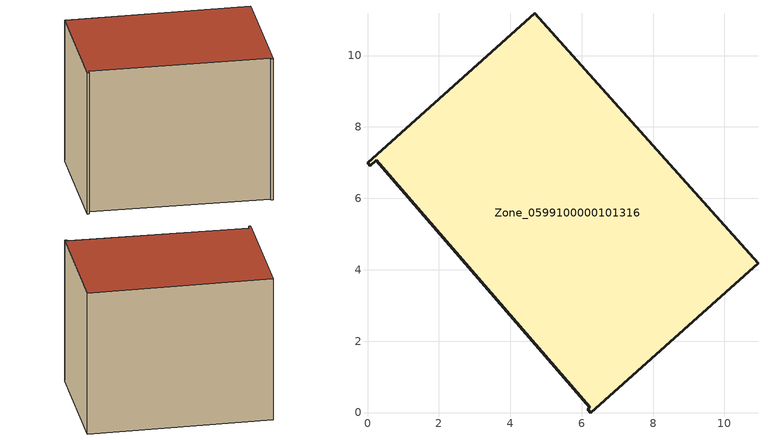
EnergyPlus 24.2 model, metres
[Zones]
Zone_0599100000101316
 floor ground (C_G): 0,7 4.69,11.18 10.94,4.18 6.25,0 6.17,0.09 6.22,0.15 0.25,7.06 0.07,6.92 z0
 wall outside (C_F): 4.69,11.18 0,7 0.07,6.92 0.25,7.06 6.22,0.15 6.17,0.09 6.25,0 10.94,4.18 4.69,11.18 z0:7.7
 roof outside (C_R): 6.17,0.09 6.25,0 10.94,4.18 4.69,11.18 0,7 0.07,6.92 0.25,7.06 6.22,0.15 z7.7
[BUILDING]
Pand.0599100000101316: North Axis=0; Terrain=City; Loads Convergence Tolerance Value=0.04; Temperature Convergence Tolerance Value=0.4; Solar Distribution=FullExterior; Maximum Number of Warmup Days=25; Minimum Number of Warmup Days=1
[Site:Location]
Rotterdam.The.Hague.AP_ZH_NLD Design_Conditions: Latitude=51.96; Longitude=4.45; Time Zone=1; Elevation=-4.5
[SITE:GROUNDTEMPERATURE:BUILDINGSURFACE]
18, 18, 18, 18, 18, 18, 18, 18, 18, 18, 18, 18
[MATERIAL] Thermal Absorptance=0.9; Solar Absorptance=0.7; Visible Absorptance=0.7
Name | Roughness | Thickness | Conductivity | Density | Specific Heat
G.TC.1965-1974 | MediumSmooth | 0.15 | 0.882353 | 540 | 1210
F.TC.1965-1974 | Rough | 0.3 | 0.697674 | 1920 | 840
R.TC.1965-1974 | MediumRough | 0.2 | 0.232558 | 1500 | 1000
[CONSTRUCTION]
C_G: G.TC.1965-1974
C_F: F.TC.1965-1974
C_R: R.TC.1965-1974
[ZONE]
Zone_0599100000101316: Type=1; Multiplier=1; Ceiling Height=Autocalculate; Volume=Autocalculate; Floor Area=autocalculate; Part of Total Floor Area=Yes
[ZONEINFILTRATION:DESIGNFLOWRATE]
Infil_Zone_0599100000101316: Zone or ZoneList or Space or SpaceList=Zone_0599100000101316; Schedule=AlwaysOn; Design Flow Rate Calculation Method=Flow/Area; Flow Rate per Floor Area=0.003; Constant Term Coefficient=1; Temperature Term Coefficient=0; Velocity Term Coefficient=0; Velocity Squared Term Coefficient=0
[HVACTEMPLATE:ZONE:IDEALLOADSAIRSYSTEM]
Zone_0599100000101316: Maximum Heating Supply Air Temperature=50; Minimum Cooling Supply Air Temperature=13; Maximum Heating Supply Air Humidity Ratio=0.0156; Minimum Cooling Supply Air Humidity Ratio=0.0077; Heating Limit=NoLimit; Cooling Limit=NoLimit; Dehumidification Control Type=ConstantSensibleHeatRatio; Cooling Sensible Heat Ratio=0.7; Dehumidification Setpoint=60; Humidification Control Type=None; Humidification Setpoint=30; Outdoor Air Method=None; Outdoor Air Flow Rate per Person=0.00944; Outdoor Air Flow Rate per Zone Floor Area=0; Outdoor Air Flow Rate per Zone=0; Demand Controlled Ventilation Type=None; Outdoor Air Economizer Type=NoEconomizer; Heat Recovery Type=None; Sensible Heat Recovery Effectiveness=0.7; Latent Heat Recovery Effectiveness=0.65
[ZONECONTROL:THERMOSTAT]
ThermostatControl_Zone_0599100000101316: Zone or ZoneList=Zone_0599100000101316; Control Type Schedule=DualSetpointControlType; Control 1=Thermostat_Zone_0599100000101316; Temperature Difference Between Cutout And Setpoint=0
[THERMOSTATSETPOINT:DUALSETPOINT]
Thermostat_Zone_0599100000101316: Heating Setpoint Temperature Schedule=HeatingSetpoint_Zone_0599100000101316; Cooling Setpoint Temperature Schedule=CoolingSetpoint_Zone_0599100000101316
[SCHEDULE:COMPACT]
HeatingSetpoint_Zone_0599100000101316: Through: 12/31, For: AllDays, Until: 24:00, 21
CoolingSetpoint_Zone_0599100000101316: Through: 12/31, For: AllDays, Until: 24:00, 24
DualSetpointControlType: Through: 12/31, For: AllDays, Until: 24:00, 4
AlwaysOn: Through: 12/31, For: AllDays, Until: 24:00, 1
